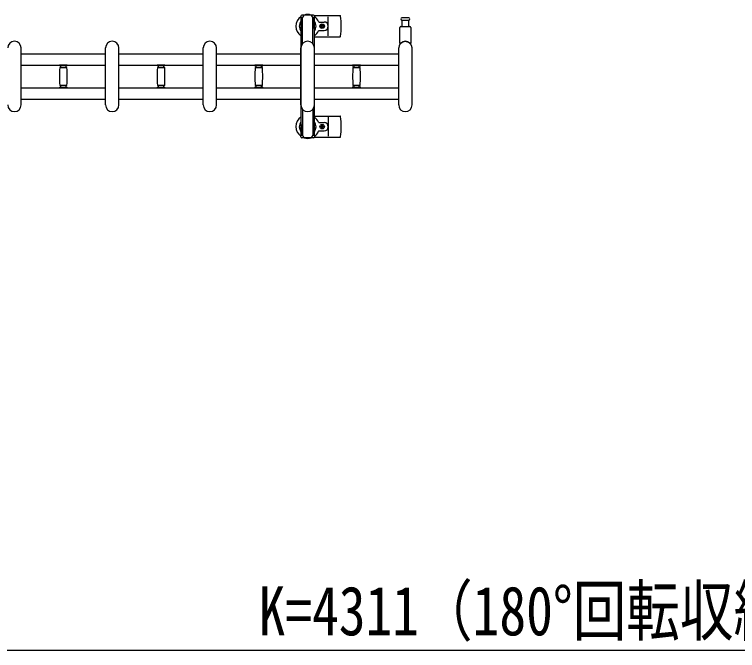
# Model space of a CAD drawing. Units: millimetres, scale not verified. Extents: x -16820 to 16820, y -11880 to 11880.
# Drawn here: x 4108 to 5403, y 1302 to 2441 of the extents above; entities that cross this region are included whole.
import ezdxf
from ezdxf.enums import TextEntityAlignment as Align

# ---------------------------------------------------------------- set-up
doc = ezdxf.new("R2010")
doc.units = ezdxf.units.MM
doc.header["$LTSCALE"] = 50
for name, color, linetype in [('0-3_YKK_13', 4, 'Continuous'), ('0-4_YKK_A1', 4, 'Continuous'), ('0-5_YKK_D', 6, 'Continuous')]:
    doc.layers.add(name, color=color, linetype=linetype)
doc.styles.add('ＭＳ ゴシック', font='')
doc.styles.get('ＭＳ ゴシック').set_extended_font_data('MS Gothic')

msp = doc.modelspace()

# ---------------------------------------------------------------- linework, layer by layer
at = {"layer": '0-3_YKK_13'}
for p, q in [((4643.38, 2440), (4622.78, 2440)), ((4623.08, 2418.2), (4623.08, 2435.2)), ((4624.08, 2388.94), (4624.08, 2435)), ((4642.08, 2435.2), (4645.38, 2435.2)), ((4642.08, 2388.94), (4642.08, 2435)), ((4643.08, 2418.2), (4643.08, 2435.2)), ((4645.11, 2439), (4691.17, 2439)), ((4645.38, 2435.2), (4645.38, 2438)), ((4670.08, 2403), (4670.08, 2437)), ((4622.28, 2431.7), (4623.08, 2431.7)), ((4622.28, 2421.19), (4622.28, 2431.7)), ((4643.88, 2431.7), (4643.08, 2431.7)), ((4643.88, 2421.19), (4643.88, 2431.7)), ((4653.37, 2427.5), (4662.58, 2427.5)), ((4801.83, 2431), (4814.33, 2431)), ((4802.58, 2419.5), (4802.58, 2431)), ((4813.58, 2431), (4813.58, 2419.5)), ((4623.88, 2415.2), (4622.28, 2421.19)), ((4623.88, 2415.2), (4624.08, 2415.2)), ((4642.27, 2415.2), (4642.08, 2415.2)), ((4642.27, 2415.2), (4643.88, 2421.19)), ((4653.37, 2412.5), (4662.58, 2412.5)), ((4657.76, 2420.44), (4656.88, 2420.44)), ((4660.4, 2419.56), (4661.28, 2419.56)), ((4798.08, 2389.67), (4798.08, 2417.5)), ((4800.08, 2419.5), (4816.08, 2419.5)), ((4818.08, 2417.5), (4818.08, 2389.67)), ((4645.08, 2401), (4691.17, 2401)), ((4120.08, 2279), (4120.08, 2381)), ((4271.08, 2279), (4271.08, 2381)), ((4295.08, 2279), (4295.08, 2381)), ((4446.08, 2279), (4446.08, 2381)), ((4470.08, 2279), (4470.08, 2381)), ((4621.08, 2279), (4621.08, 2381)), ((4645.08, 2279), (4645.08, 2381)), ((4796.08, 2279), (4796.08, 2381)), ((4820.08, 2279), (4820.08, 2381)), ((4188.58, 2350.6), (4188.58, 2349.3)), ((4188.58, 2350.6), (4195.58, 2350.6)), ((4195.58, 2349), (4188.88, 2349)), ((4189.36, 2346), (4201.79, 2346)), ((4190.58, 2349), (4190.58, 2346)), ((4195.58, 2350.6), (4202.58, 2350.6)), ((4202.28, 2349), (4195.58, 2349)), ((4200.58, 2346), (4200.58, 2349)), ((4202.58, 2349.3), (4202.58, 2350.6)), ((4363.58, 2350.6), (4363.58, 2349.3)), ((4363.58, 2350.6), (4370.58, 2350.6)), ((4370.58, 2349), (4363.88, 2349)), ((4364.36, 2346), (4376.79, 2346)), ((4365.58, 2349), (4365.58, 2346)), ((4370.58, 2350.6), (4377.58, 2350.6)), ((4377.28, 2349), (4370.58, 2349)), ((4375.58, 2346), (4375.58, 2349)), ((4377.58, 2349.3), (4377.58, 2350.6)), ((4538.58, 2350.6), (4538.58, 2349.3)), ((4538.58, 2350.6), (4545.58, 2350.6)), ((4545.58, 2349), (4538.88, 2349)), ((4539.36, 2346), (4551.79, 2346)), ((4540.58, 2349), (4540.58, 2346)), ((4545.58, 2350.6), (4552.58, 2350.6)), ((4552.28, 2349), (4545.58, 2349)), ((4550.58, 2346), (4550.58, 2349)), ((4552.58, 2349.3), (4552.58, 2350.6)), ((4713.58, 2350.6), (4713.58, 2349.3)), ((4713.58, 2350.6), (4720.58, 2350.6)), ((4720.58, 2349), (4713.88, 2349)), ((4714.36, 2346), (4726.79, 2346)), ((4715.58, 2349), (4715.58, 2346)), ((4720.58, 2350.6), (4727.58, 2350.6)), ((4727.28, 2349), (4720.58, 2349)), ((4725.58, 2346), (4725.58, 2349)), ((4727.58, 2349.3), (4727.58, 2350.6)), ((4188.58, 2310.7), (4188.58, 2309.4)), ((4188.58, 2309.4), (4195.58, 2309.4)), ((4188.88, 2311), (4202.28, 2311)), ((4195.58, 2314), (4189.36, 2314)), ((4190.58, 2314), (4190.58, 2311)), ((4201.79, 2314), (4195.58, 2314)), ((4195.58, 2309.4), (4202.58, 2309.4)), ((4200.58, 2311), (4200.58, 2314)), ((4202.58, 2309.4), (4202.58, 2310.7)), ((4363.58, 2310.7), (4363.58, 2309.4)), ((4363.58, 2309.4), (4370.58, 2309.4)), ((4363.88, 2311), (4377.28, 2311)), ((4370.58, 2314), (4364.36, 2314)), ((4365.58, 2314), (4365.58, 2311)), ((4376.79, 2314), (4370.58, 2314)), ((4370.58, 2309.4), (4377.58, 2309.4)), ((4375.58, 2311), (4375.58, 2314)), ((4377.58, 2309.4), (4377.58, 2310.7)), ((4538.58, 2310.7), (4538.58, 2309.4)), ((4538.58, 2309.4), (4545.58, 2309.4)), ((4538.88, 2311), (4552.28, 2311)), ((4545.58, 2314), (4539.36, 2314)), ((4540.58, 2314), (4540.58, 2311)), ((4551.79, 2314), (4545.58, 2314)), ((4545.58, 2309.4), (4552.58, 2309.4)), ((4550.58, 2311), (4550.58, 2314)), ((4552.58, 2309.4), (4552.58, 2310.7)), ((4713.58, 2310.7), (4713.58, 2309.4)), ((4713.58, 2309.4), (4720.58, 2309.4)), ((4713.88, 2311), (4727.28, 2311)), ((4720.58, 2314), (4714.36, 2314)), ((4715.58, 2314), (4715.58, 2311)), ((4726.79, 2314), (4720.58, 2314)), ((4720.58, 2309.4), (4727.58, 2309.4)), ((4725.58, 2311), (4725.58, 2314)), ((4727.58, 2309.4), (4727.58, 2310.7)), ((4624.08, 2271.06), (4624.08, 2225)), ((4642.08, 2271.06), (4642.08, 2225)), ((4645.08, 2259), (4691.17, 2259)), ((4670.08, 2257), (4670.08, 2223)), ((4623.88, 2244.8), (4622.28, 2238.81)), ((4623.08, 2241.8), (4623.08, 2224.8)), ((4623.88, 2244.8), (4624.08, 2244.8)), ((4642.27, 2244.8), (4642.08, 2244.8)), ((4642.27, 2244.8), (4643.88, 2238.81)), ((4643.08, 2241.8), (4643.08, 2224.8)), ((4653.37, 2247.5), (4662.58, 2247.5)), ((4660.4, 2240.44), (4661.28, 2240.44)), ((4622.28, 2238.81), (4622.28, 2228.3)), ((4622.28, 2228.3), (4623.08, 2228.3)), ((4643.88, 2228.3), (4643.08, 2228.3)), ((4643.88, 2238.81), (4643.88, 2228.3)), ((4653.37, 2232.5), (4662.58, 2232.5)), ((4657.76, 2239.56), (4656.88, 2239.56)), ((4643.38, 2220), (4622.78, 2220)), ((4642.08, 2224.8), (4645.38, 2224.8)), ((4645.11, 2221), (4691.17, 2221)), ((4645.38, 2224.8), (4645.38, 2222))]:
    msp.add_line(p, q, dxfattribs=at)
for points in [[(4620.78, 2438), (4620.78, 2435.2), (4624.08, 2435.2)], [(4814.33, 2435), (4808.08, 2435), (4801.83, 2435)], [(4659.52, 2421.32), (4659.52, 2422.2), (4658.64, 2422.2), (4658.64, 2421.32)], [(4656.88, 2420.44), (4656.88, 2419.56), (4657.76, 2419.56)], [(4658.64, 2418.68), (4658.64, 2417.8), (4659.52, 2417.8), (4659.52, 2418.68)], [(4661.28, 2419.56), (4661.28, 2420.44), (4660.4, 2420.44)], [(4656.88, 2239.56), (4656.88, 2240.44), (4657.76, 2240.44)], [(4658.64, 2241.32), (4658.64, 2242.2), (4659.52, 2242.2), (4659.52, 2241.32)], [(4661.28, 2240.44), (4661.28, 2239.56), (4660.4, 2239.56)], [(4659.52, 2238.68), (4659.52, 2237.8), (4658.64, 2237.8), (4658.64, 2238.68)], [(4620.78, 2222), (4620.78, 2224.8), (4624.08, 2224.8)]]:
    msp.add_lwpolyline(points, dxfattribs=at)
for centre in [(4659.08, 2420), (4659.08, 2240)]:
    msp.add_circle(centre, 4, dxfattribs=at)
for centre, radius, start, end in [((4633.08, 2420), 21, 125.85347, 235.1501), ((4622.78, 2438), 2, 90, 180), ((4629.08, 2435), 5, 90, 180), ((4633.08, 2420), 21, 72.24721, 107.75279), ((4637.08, 2435), 5, 0, 90), ((4643.38, 2438), 2, 0, 90), ((4633.08, 2420), 21, 22.72842, 54.14653), ((4691.17, 2438), 1, 5.73917, 90), ((4512.08, 2420), 181, 354.26083, 5.73917), ((4801.83, 2433), 2, 90, 180), ((4814.33, 2433), 2, 0, 90), ((4633.08, 2420), 15, 143.1301, 216.8699), ((4633.08, 2420), 15, 323.1301, 36.8699), ((4653.37, 2428.5), 1, 202.72842, 270), ((4657.76, 2421.32), 0.88, 270, 0), ((4660.4, 2421.32), 0.88, 180, 270), ((4662.58, 2420), 7.5, 270, 90), ((4801.83, 2433), 2, 180, 270), ((4814.33, 2433), 2, 270, 0), ((4633.08, 2420), 21, 304.8499, 337.27158), ((4653.37, 2411.5), 1, 90, 157.27158), ((4657.76, 2418.68), 0.88, 0, 90), ((4660.4, 2418.68), 0.88, 90, 180), ((4800.08, 2417.5), 2, 90, 180), ((4816.08, 2417.5), 2, 0, 90), ((4691.17, 2402), 1, 270, 354.26083), ((4108.08, 2381), 12, 0, 180), ((4283.08, 2381), 12, 0, 180), ((4458.08, 2381), 12, 0, 180), ((4633.08, 2381), 12, 0, 180), ((4808.08, 2381), 12, 0, 180), ((4799.08, 2389.67), 1, 180, 316.0544), ((4808.08, 2381), 11.5, 43.94553, 136.0544), ((4817.08, 2389.67), 1, 223.94553, 0), ((4188.88, 2349.3), 0.3, 180, 270), ((4444.58, 2330), 256, 176.47982, 183.52018), ((4189.36, 2345.7), 0.3, 90, 176.47982), ((4201.79, 2345.7), 0.3, 3.52018, 90), ((3946.58, 2330), 256, 356.47982, 3.52018), ((4202.28, 2349.3), 0.3, 270, 0), ((4363.88, 2349.3), 0.3, 180, 270), ((4619.58, 2330), 256, 176.47982, 183.52018), ((4364.36, 2345.7), 0.3, 90, 176.47982), ((4376.79, 2345.7), 0.3, 3.52018, 90), ((4121.58, 2330), 256, 356.47982, 3.52018), ((4377.28, 2349.3), 0.3, 270, 0), ((4538.88, 2349.3), 0.3, 180, 270), ((4794.58, 2330), 256, 176.47982, 183.52018), ((4539.36, 2345.7), 0.3, 90, 176.47982), ((4551.79, 2345.7), 0.3, 3.52018, 90), ((4296.58, 2330), 256, 356.47982, 3.52018), ((4552.28, 2349.3), 0.3, 270, 0), ((4713.88, 2349.3), 0.3, 180, 270), ((4969.58, 2330), 256, 176.47982, 183.52018), ((4714.36, 2345.7), 0.3, 90, 176.47982), ((4726.79, 2345.7), 0.3, 3.52018, 90), ((4471.58, 2330), 256, 356.47982, 3.52018), ((4727.28, 2349.3), 0.3, 270, 0), ((4188.88, 2310.7), 0.3, 90, 180), ((4189.36, 2314.3), 0.3, 183.52018, 270), ((4201.79, 2314.3), 0.3, 270, 356.47982), ((4202.28, 2310.7), 0.3, 0, 90), ((4363.88, 2310.7), 0.3, 90, 180), ((4364.36, 2314.3), 0.3, 183.52018, 270), ((4376.79, 2314.3), 0.3, 270, 356.47982), ((4377.28, 2310.7), 0.3, 0, 90), ((4538.88, 2310.7), 0.3, 90, 180), ((4539.36, 2314.3), 0.3, 183.52018, 270), ((4551.79, 2314.3), 0.3, 270, 356.47982), ((4552.28, 2310.7), 0.3, 0, 90), ((4713.88, 2310.7), 0.3, 90, 180), ((4714.36, 2314.3), 0.3, 183.52018, 270), ((4726.79, 2314.3), 0.3, 270, 356.47982), ((4727.28, 2310.7), 0.3, 0, 90), ((4108.08, 2279), 12, 180, 0), ((4283.08, 2279), 12, 180, 0), ((4458.08, 2279), 12, 180, 0), ((4633.08, 2279), 12, 180, 0), ((4808.08, 2279), 12, 180, 0), ((4633.08, 2240), 21, 124.8499, 234.14653), ((4633.08, 2240), 21, 22.72842, 55.1501), ((4691.17, 2258), 1, 5.73917, 90), ((4512.08, 2240), 181, 354.26083, 5.73917), ((4633.08, 2240), 15, 143.1301, 216.8699), ((4633.08, 2240), 15, 323.1301, 36.8699), ((4653.37, 2248.5), 1, 202.72842, 270), ((4657.76, 2241.32), 0.88, 270, 0), ((4660.4, 2241.32), 0.88, 180, 270), ((4662.58, 2240), 7.5, 270, 90), ((4633.08, 2240), 21, 305.85347, 337.27158), ((4653.37, 2231.5), 1, 90, 157.27158), ((4657.76, 2238.68), 0.88, 0, 90), ((4660.4, 2238.68), 0.88, 90, 180), ((4622.78, 2222), 2, 180, 270), ((4629.08, 2225), 5, 180, 270), ((4633.08, 2240), 21, 252.24721, 287.75279), ((4637.08, 2225), 5, 270, 0), ((4643.38, 2222), 2, 270, 0), ((4691.17, 2222), 1, 270, 354.26083)]:
    msp.add_arc(centre, radius, start, end, dxfattribs=at)
at = {"layer": '0-4_YKK_A1'}
for p, q in [((4621.08, 2435), (4621.08, 2225)), ((4623.08, 2435), (4621.08, 2435)), ((4645.08, 2435), (4643.08, 2435)), ((4645.08, 2225), (4645.08, 2435)), ((4120.08, 2370.5), (4271.08, 2370.5)), ((4295.08, 2370.5), (4446.08, 2370.5)), ((4470.08, 2370.5), (4621.08, 2370.5)), ((4645.08, 2370.5), (4796.08, 2370.5)), ((4120.08, 2350.5), (4271.08, 2350.5)), ((4295.08, 2350.5), (4446.08, 2350.5)), ((4470.08, 2350.5), (4621.08, 2350.5)), ((4645.08, 2350.5), (4796.08, 2350.5)), ((4120.08, 2309.5), (4271.08, 2309.5)), ((4295.08, 2309.5), (4446.08, 2309.5)), ((4470.08, 2309.5), (4621.08, 2309.5)), ((4645.08, 2309.5), (4796.08, 2309.5)), ((4120.08, 2289.5), (4271.08, 2289.5)), ((4295.08, 2289.5), (4446.08, 2289.5)), ((4470.08, 2289.5), (4621.08, 2289.5)), ((4645.08, 2289.5), (4796.08, 2289.5)), ((4621.08, 2225), (4624.08, 2225)), ((4642.08, 2225), (4645.08, 2225))]:
    msp.add_line(p, q, dxfattribs=at)
at = {"layer": '0-5_YKK_D'}
msp.add_line((7481.58, 1302.01), (3170.58, 1302.01), dxfattribs=at)

# ---------------------------------------------------------------- texts
at = {"layer": '0-5_YKK_D', "style": 'ＭＳ ゴシック', "width": 0.8}
msp.add_text('K=4311（180°回転収納時）', height=87.98, dxfattribs=at).set_placement((4545.28, 1302.81), align=Align.BOTTOM_LEFT)

doc.saveas('drawing.dxf')
